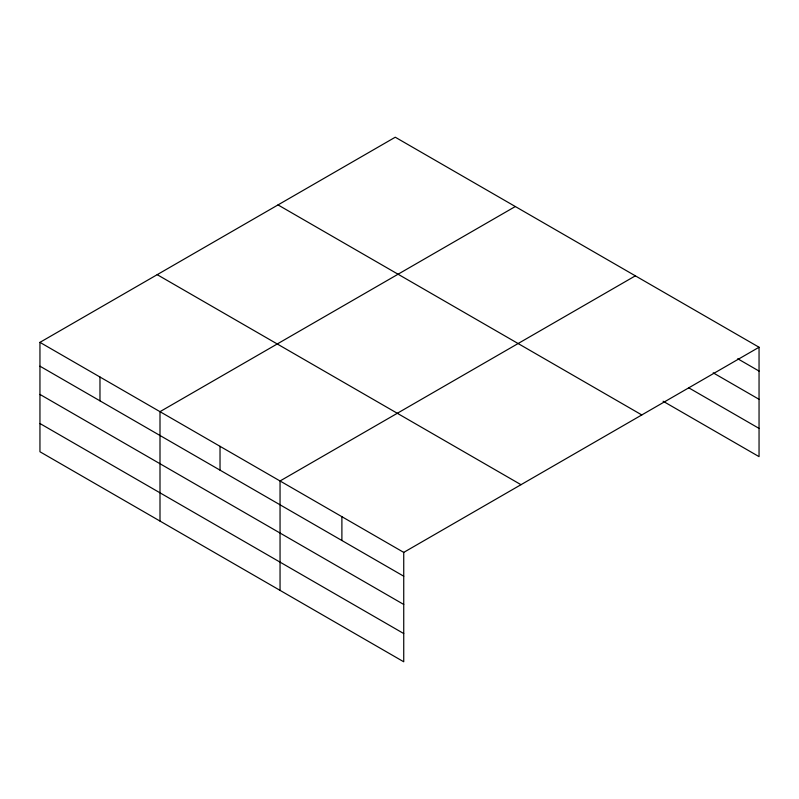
<?xml version="1.0" encoding="UTF-8"?>
<svg xmlns="http://www.w3.org/2000/svg" width="799" height="799" viewBox="0 0 799 799"><rect width="100%" height="100%" fill="white"/><g stroke="black" fill="none" stroke-linecap="round" stroke-linejoin="round"><path stroke-width="1.2" d="M403.735 604.453L403.735 552.389L39.95 342.362L39.95 451.755L403.735 661.782L403.735 604.453L39.95 394.416M663.09 401.238L759.05 456.638L759.05 347.245L395.265 137.218L39.95 342.362M515.315 206.532L160 411.665L160 521.058M635.365 275.835L280.049 480.978L280.049 590.371M403.735 552.389L759.05 347.245M737.727 358.761L759.05 371.076M713.197 372.843L759.05 399.31M688.678 387.775L759.05 428.404M278.012 204.914L641.797 414.941M157.203 274.666L520.988 484.693M39.95 366.182L403.735 576.209M39.95 423.51L403.735 633.547M341.892 516.683L341.892 540.504M220.025 446.321L220.025 470.142M99.975 377.008L99.975 400.838"/></g></svg>
